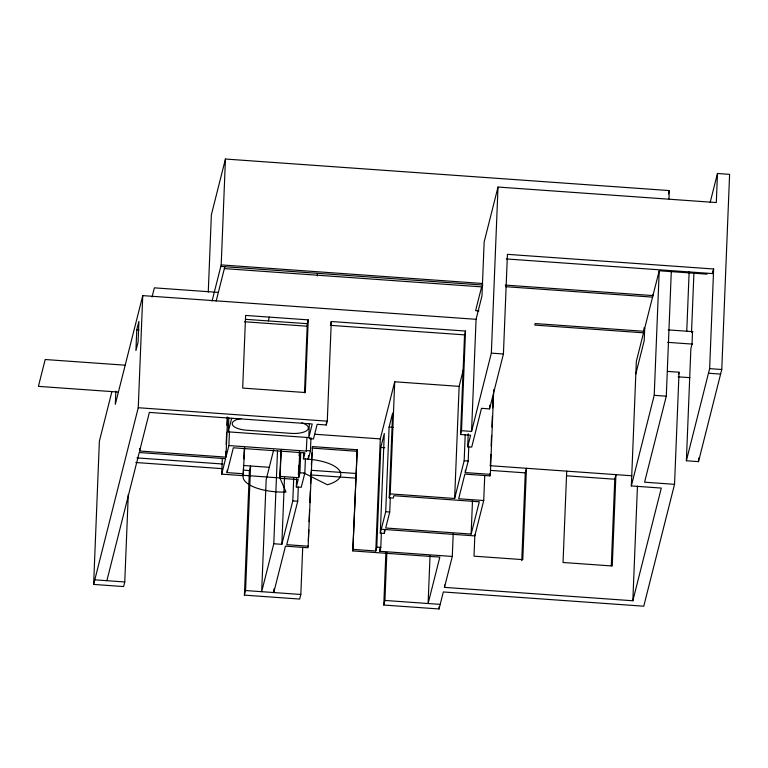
<?xml version="1.0" encoding="UTF-8"?>
<svg xmlns="http://www.w3.org/2000/svg" width="768" height="768" viewBox="0 0 768 768"><rect width="100%" height="100%" fill="white"/><g stroke="black" fill="none" stroke-linecap="round" stroke-linejoin="round"><path stroke-width="1.15" d="M128.275 494.534L124.762 581.971L123.61 586.56L93.629 584.429L99.379 441.178L111.898 391.622M115.834 391.152L115.306 404.323L142.752 295.622L476.074 319.306L481.978 295.93L484.147 241.958L498.019 187.046L716.304 202.56L717.475 173.491L729.6 174.355L721.766 369.504L698.496 461.635L686.371 460.771L690.874 348.662L692.026 344.074L692.525 331.622M136.762 329.837L135.926 350.602L138.077 342.096L138.902 321.341L136.762 329.837L138.96 329.99M93.629 584.429L138.25 407.731L142.752 295.622M229.469 431.203L228.893 445.574L225.974 457.133L139.622 450.998L139.718 448.618M208.262 292.118L211.363 214.79L225.446 159.034L669.283 190.57L668.947 198.912M212.064 301.056L221.194 264.912L225.446 159.034M244.685 447.542L243.158 475.661L221.683 474.134L222.307 458.611M225.686 456.278L225.878 451.507M226.157 444.355L226.637 432.422M226.925 425.27L227.261 416.918M225.974 457.133L227.549 417.773M686.371 460.771L709.632 368.64L713.635 268.992L507.427 254.342L503.424 353.99L489.562 408.893L481.507 408.326L471.715 447.082L467.693 446.794L470.611 435.235L460.541 434.515L461.51 430.694L465.514 331.046L331.286 321.514L327.283 421.162L326.323 424.982L317.146 424.33L313.459 438.95L309.427 438.662L309.686 437.645L228.259 431.856L228.816 417.85M243.629 473.789L227.078 472.608L227.165 470.227M243.158 475.661L243.446 468.499M243.83 458.957L244.214 449.414M244.406 595.142L249.408 470.573L250.57 465.984L245.568 590.544L244.406 595.142L299.664 599.059L300.826 594.47L302.698 547.766M273.667 449.914L266.179 479.587L261.677 591.696L273.782 543.754L277.517 450.73M273.898 588.97L273.754 592.55L285.475 546.144L308.064 547.747L312.451 446.573L357.197 449.75L352.81 550.925L439.834 557.107L428.112 603.514L430.032 555.773M305.405 458.803L304.829 473.117L301.238 487.315L296.323 486.96L298.186 479.568L279.84 478.262L280.944 450.826M279.84 478.262L281.366 450.144M273.782 543.754L281.837 544.33L284.515 477.542M281.837 544.33L292.8 500.899L293.702 478.358M296.323 486.96L296.65 478.656M298.378 474.797L298.762 465.254M299.146 455.712L299.29 452.141M308.458 546.221L286.752 544.675L297.725 501.245L298.291 487.018M280.32 476.39L298.656 477.696L299.712 451.43M298.656 477.696L299.904 472.771L300.72 452.486M304.502 392.784L307.277 323.693L308.246 319.872L245.606 315.427L242.688 388.08L305.328 392.534L308.246 319.872M310.973 437.731L310.454 450.845L308.342 459.178L303.427 458.832L303.667 452.861M228.893 445.574L306.298 451.075L306.95 437.443M309.35 423.571L308.794 437.578L312.221 423.984L149.366 412.416L139.622 450.998M308.342 459.178L308.486 455.597M317.366 275.904L317.462 273.514M308.352 540.634L308.784 529.958M309.11 521.654L309.59 509.789M309.878 502.675L310.358 490.81M310.637 483.686L311.117 471.83M311.405 464.707L311.875 452.851M326.323 424.982L326.41 422.611M352.81 550.925L357.197 449.75M353.194 549.398L375.792 551.002L380.294 438.902L394.714 381.782L459.139 386.362L463.498 369.12M375.792 551.002L376.781 547.094L380.774 447.446L384.298 433.507L380.294 533.155L384.317 533.443L385.296 529.536M453.206 533.75L452.294 556.445L379.805 551.29L379.949 547.709M379.805 551.29L380.794 547.382L381.36 533.146M384.317 533.443L384.451 529.882M380.294 533.155L385.709 511.738L389.107 427.037L392.63 413.098L389.222 497.798L393.254 498.086L393.85 495.706L479.309 501.782L471.149 534.077L385.699 528L389.731 512.026L390.307 497.712M667.517 371.405L679.046 372.221L674.544 484.33L643.766 606.202L443.328 591.965L439.037 608.966L383.779 605.04L385.891 552.336M383.779 605.04L384.931 600.451L386.861 552.538M389.222 497.798L390.211 493.891L394.714 381.782M439.037 608.966L439.123 606.576M707.04 274.166L659.213 270.768L636.336 361.373L631.334 485.933L661.306 488.064L632.842 600.758L444.48 587.376L444.576 584.986M390.211 493.891L454.637 498.47L459.139 386.362M460.541 434.515L464.544 334.867L465.514 331.046M454.637 498.47L464.17 460.733L465.216 434.63M493.738 389.683L490.33 474.355L465.274 472.579L465.37 470.189M467.693 446.794L468.211 433.747M465.274 472.579L468.202 461.021L468.768 446.784M461.51 430.694L471.571 431.414L476.074 319.306M471.149 534.077L472.493 500.678M474.864 534.806L474.01 556.166L522.778 559.632L526.445 468.278L525.283 472.867L521.76 560.659M381.283 529.248L474.797 535.891L483.725 500.534L484.733 475.488M471.571 431.414L491.347 353.136L498.019 187.046M489.562 408.893L489.706 405.302M483.725 500.534L458.669 498.758L464.89 474.106L489.946 475.891L490.042 473.501M490.378 465.149L490.81 454.416M491.146 446.074L491.578 435.341M491.914 426.989L492.346 416.256M492.682 407.904L493.104 397.171M566.707 471.139L563.04 562.493L612.259 565.987L615.926 474.643L614.765 479.232L611.29 565.824M632.842 600.758L637.45 486.134M644.074 327.715L643.93 331.286L535.21 323.558L534.826 325.085L643.546 332.813M644.707 328.224L644.208 340.675L635.837 373.824M652.656 294.739L652.56 297.12L505.603 286.675M631.334 485.933L654.211 395.328L659.203 271.066M674.544 484.33L644.573 482.198L666.288 396.192L671.28 271.93M686.765 331.21L689.146 271.728M691.517 332.621L693.917 272.803M698.496 461.635L698.64 458.054M506.266 258.931L712.474 273.581L712.57 271.21M152.054 297.034L154.368 287.846L218.352 292.397M106.867 580.694L139.238 452.525L225.59 458.659L221.683 474.134M216.154 301.094L224.832 266.726M228.259 431.856L231.686 418.262M227.078 472.608L233.338 447.792L304.925 452.88L303.427 458.832M268.358 320.928L269.318 317.107M330.566 324.374L331.286 321.514M306.298 451.075L306.422 450.566L310.454 450.845M444.48 587.376L452.294 556.445M489.946 475.891L490.33 474.355M668.429 193.939L669.283 190.57M710.198 202.282L717.475 173.491M678.47 374.515L679.046 372.221M712.474 273.581L713.635 268.992M221.194 264.912L482.477 283.478M505.277 285.091L652.944 295.584M220.81 266.438L482.899 285.062M224.362 268.598L481.622 286.877L475.613 310.675L478.906 310.906M668.218 329.894L692.899 331.642M667.718 342.346L692.4 344.102M245.827 319.334L307.277 323.693M330.317 325.334L464.544 334.867M244.512 321.763L307.066 326.208M491.347 353.136L503.424 353.99M709.632 368.64L721.766 369.504M708.47 373.229L720.605 374.093M678.154 376.829L689.904 377.664M654.211 395.328L666.288 396.192M125.117 365.194L45.187 359.52L38.4 386.371L118.339 392.054M138.25 407.731L327.283 421.162M389.107 427.037L393.13 427.325M314.995 434.256L380.294 438.902M380.774 447.446L384.797 447.734M312.067 448.099L356.813 451.277M464.17 460.733L468.202 461.021M490.022 465.696L631.891 475.776M490.79 470.419L525.283 472.867M566.726 475.814L614.765 479.232M136.944 457.91L222.931 464.026M243.389 465.475L269.51 467.328M311.309 470.304L355.584 473.443M299.904 472.771L304.829 473.117M135.782 462.509L221.904 468.624M243.427 470.15L249.408 470.573M310.589 474.922L355.603 478.118M292.8 500.899L297.725 501.245M385.709 511.738L389.731 512.026M376.781 547.094L380.794 547.382M94.79 579.84L124.762 581.971M245.568 590.544L300.826 594.47M384.931 600.451L440.189 604.378M303.936 473.05L327.389 484.752A36.883 14.112 2.3 0 0 339.178 470.131A36.883 14.112 2.3 0 0 307.45 459.11M241.421 418.55A15.744 6.029 2.3 0 0 232.435 424.723A15.744 6.029 2.3 0 0 246.451 430.205L291.197 433.382A15.744 6.029 2.3 0 0 307.43 430.051A15.744 6.029 2.3 0 0 301.824 422.842M279.926 477.926L243.245 475.315A36.883 14.112 2.3 0 0 286.022 492.058L279.926 477.926"/></g></svg>
